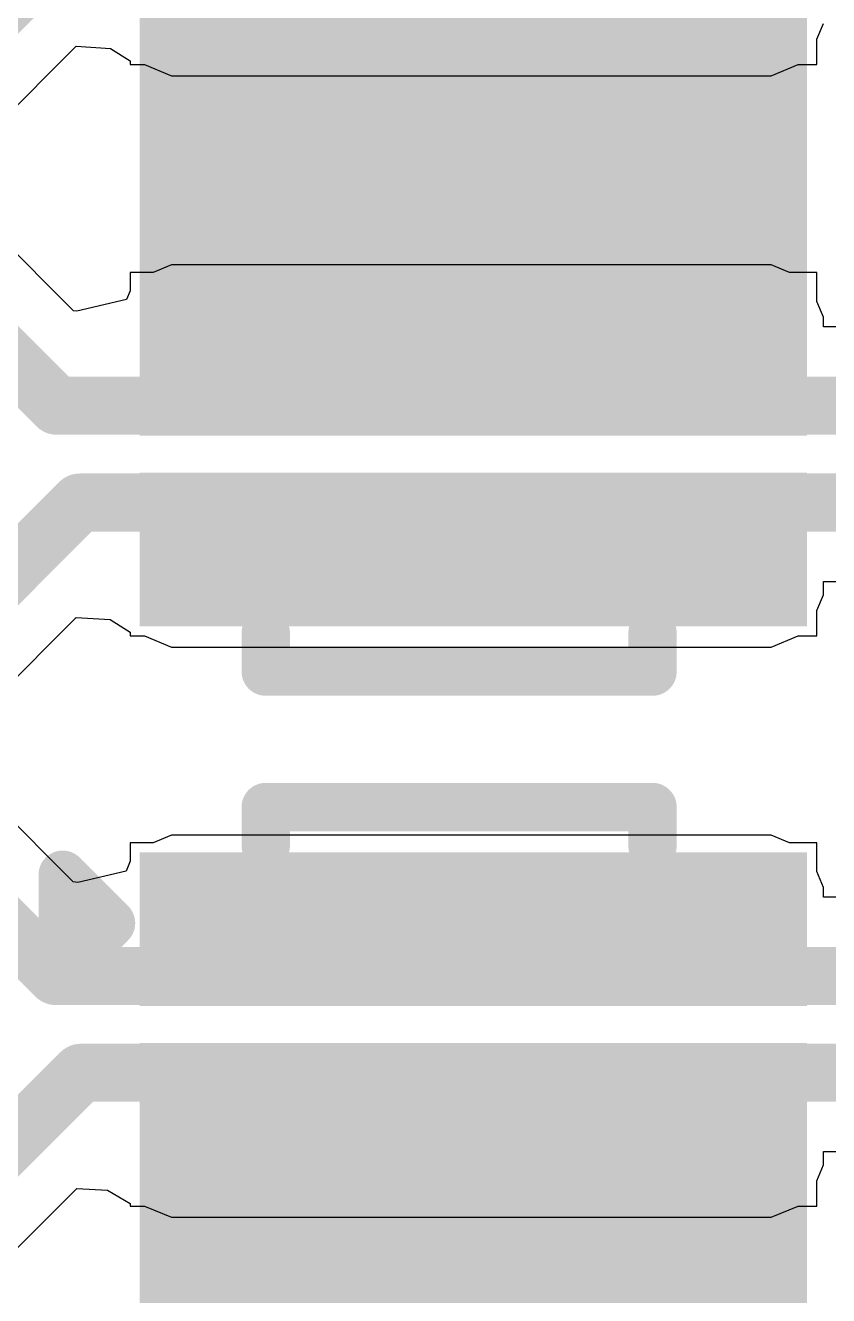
# Model space of a CAD drawing. Header units: inches. Extents: x -0.2 to 17.4, y -0.2 to 2.6.
# Drawn here: x 0.4709 to 0.554, y 0.2628 to 0.3941 of the extents above; entities that cross this region are included whole.
import ezdxf

# ---------------------------------------------------------------- set-up
doc = ezdxf.new("R2010")
doc.units = ezdxf.units.IN
doc.header["$MEASUREMENT"] = 0
for name, color, linetype in [('Top Layer', 1, 'Continuous'), ('Top Overlay', 2, 'Continuous'), ('Top Paste', 8, 'Continuous'), ('Top Solder', 216, 'Continuous')]:
    doc.layers.add(name, color=color, linetype=linetype)

# ---------------------------------------------------------------- blocks, each defined once
blk = doc.blocks.new('AZ1045_04F_7')
at = {"layer": 'Top Layer'}
for points in [[(-0.03051, 0.04331), (-0.00394, 0.04331), (-0.00394, 0.03543), (-0.03051, 0.03543)], [(0.00394, 0.04331), (0.03051, 0.04331), (0.03051, 0.03543), (0.00394, 0.03543)], [(-0.03051, 0.02362), (-0.00394, 0.02362), (-0.00394, 0.01575), (-0.03051, 0.01575)], [(0.00394, 0.02362), (0.03051, 0.02362), (0.03051, 0.01575), (0.00394, 0.01575)], [(-0.03051, 0.00787), (0.03051, 0.00787), (0.03051, -0.00787), (-0.03051, -0.00787)], [(-0.03051, -0.01575), (-0.00394, -0.01575), (-0.00394, -0.02362), (-0.03051, -0.02362)], [(0.00394, -0.01575), (0.03051, -0.01575), (0.03051, -0.02362), (0.00394, -0.02362)], [(-0.03051, -0.03543), (-0.00394, -0.03543), (-0.00394, -0.04331), (-0.03051, -0.04331)], [(0.00394, -0.03543), (0.03051, -0.03543), (0.03051, -0.04331), (0.00394, -0.04331)], [(0.00394, -0.03543), (0.03051, -0.03543), (0.03051, -0.04331), (0.00394, -0.04331)]]:
    blk.add_hatch(color=1, dxfattribs=at).paths.add_polyline_path(points)
at = {"layer": 'Top Paste'}
for points in [[(-0.03051, 0.04331), (-0.00394, 0.04331), (-0.00394, 0.03543), (-0.03051, 0.03543)], [(0.00394, 0.04331), (0.03051, 0.04331), (0.03051, 0.03543), (0.00394, 0.03543)], [(-0.03051, 0.02362), (-0.00394, 0.02362), (-0.00394, 0.01575), (-0.03051, 0.01575)], [(0.00394, 0.02362), (0.03051, 0.02362), (0.03051, 0.01575), (0.00394, 0.01575)], [(-0.03051, 0.00787), (0.03051, 0.00787), (0.03051, -0.00787), (-0.03051, -0.00787)], [(-0.03051, -0.01575), (-0.00394, -0.01575), (-0.00394, -0.02362), (-0.03051, -0.02362)], [(0.00394, -0.01575), (0.03051, -0.01575), (0.03051, -0.02362), (0.00394, -0.02362)], [(-0.03051, -0.03543), (-0.00394, -0.03543), (-0.00394, -0.04331), (-0.03051, -0.04331)], [(0.00394, -0.03543), (0.03051, -0.03543), (0.03051, -0.04331), (0.00394, -0.04331)], [(0.00394, -0.03543), (0.03051, -0.03543), (0.03051, -0.04331), (0.00394, -0.04331)]]:
    blk.add_hatch(color=8, dxfattribs=at).paths.add_polyline_path(points)
at = {"layer": 'Top Solder'}
for points in [[(-0.03451, 0.04731), (0.00006, 0.04731), (0.00006, 0.03143), (-0.03451, 0.03143)], [(-0.00006, 0.04731), (0.03451, 0.04731), (0.03451, 0.03143), (-0.00006, 0.03143)], [(-0.03451, 0.02762), (0.00006, 0.02762), (0.00006, 0.01175), (-0.03451, 0.01175)], [(-0.00006, 0.02762), (0.03451, 0.02762), (0.03451, 0.01175), (-0.00006, 0.01175)], [(-0.03451, 0.01187), (0.03451, 0.01187), (0.03451, -0.01187), (-0.03451, -0.01187)], [(-0.03451, -0.01175), (0.00006, -0.01175), (0.00006, -0.02762), (-0.03451, -0.02762)], [(-0.00006, -0.01175), (0.03451, -0.01175), (0.03451, -0.02762), (-0.00006, -0.02762)], [(-0.03451, -0.03143), (0.00006, -0.03143), (0.00006, -0.04731), (-0.03451, -0.04731)], [(-0.00006, -0.03143), (0.03451, -0.03143), (0.03451, -0.04731), (-0.00006, -0.04731)], [(-0.00006, -0.03143), (0.03451, -0.03143), (0.03451, -0.04731), (-0.00006, -0.04731)]]:
    blk.add_hatch(color=216, dxfattribs=at).paths.add_polyline_path(points)
at = {"layer": 'Top Overlay'}
for points in [[(-0.02148, 0.052, 0.005, 0.005, 0), (0.01852, 0.052, 0.005, 0.005, 0)], [(-0.02148, 0.048, 0.005, 0.005, 0), (-0.02148, 0.052, 0.005, 0.005, 0)], [(0.01852, 0.048, 0.005, 0.005, 0), (0.01852, 0.052, 0.005, 0.005, 0)], [(-0.04248, 0.035, 0.005, 0.005, 0), (-0.04248, 0.045, 0.005, 0.005, 0)], [(-0.04248, 0.045, 0.005, 0.005, 0), (-0.03748, 0.04, 0.005, 0.005, 0)], [(-0.04248, 0.035, 0.005, 0.005, 0), (-0.03748, 0.04, 0.005, 0.005, 0)], [(-0.02148, -0.052, 0.005, 0.005, 0), (-0.02148, -0.048, 0.005, 0.005, 0)], [(0.01852, -0.052, 0.005, 0.005, 0), (0.01852, -0.048, 0.005, 0.005, 0)], [(-0.02148, -0.052, 0.005, 0.005, 0), (0.01852, -0.052, 0.005, 0.005, 0)]]:
    blk.add_lwpolyline(points, format="xyseb", dxfattribs=at)
for points in [[(-0.02273, 0.052, 0.0025, 0.0025, 1), (-0.02023, 0.052, 0.0025, 0.0025, 1)], [(-0.02273, 0.052, 0.0025, 0.0025, 1), (-0.02023, 0.052, 0.0025, 0.0025, 1)], [(0.01727, 0.052, 0.0025, 0.0025, 1), (0.01977, 0.052, 0.0025, 0.0025, 1)], [(0.01727, 0.052, 0.0025, 0.0025, 1), (0.01977, 0.052, 0.0025, 0.0025, 1)], [(-0.02273, 0.048, 0.0025, 0.0025, 1), (-0.02023, 0.048, 0.0025, 0.0025, 1)], [(0.01727, 0.048, 0.0025, 0.0025, 1), (0.01977, 0.048, 0.0025, 0.0025, 1)], [(-0.04373, 0.045, 0.0025, 0.0025, 1), (-0.04123, 0.045, 0.0025, 0.0025, 1)], [(-0.04373, 0.045, 0.0025, 0.0025, 1), (-0.04123, 0.045, 0.0025, 0.0025, 1)], [(-0.03873, 0.04, 0.0025, 0.0025, 1), (-0.03623, 0.04, 0.0025, 0.0025, 1)], [(-0.03873, 0.04, 0.0025, 0.0025, 1), (-0.03623, 0.04, 0.0025, 0.0025, 1)], [(-0.04373, 0.035, 0.0025, 0.0025, 1), (-0.04123, 0.035, 0.0025, 0.0025, 1)], [(-0.04373, 0.035, 0.0025, 0.0025, 1), (-0.04123, 0.035, 0.0025, 0.0025, 1)], [(-0.02273, -0.048, 0.0025, 0.0025, 1), (-0.02023, -0.048, 0.0025, 0.0025, 1)], [(0.01727, -0.048, 0.0025, 0.0025, 1), (0.01977, -0.048, 0.0025, 0.0025, 1)], [(-0.02273, -0.052, 0.0025, 0.0025, 1), (-0.02023, -0.052, 0.0025, 0.0025, 1)], [(-0.02273, -0.052, 0.0025, 0.0025, 1), (-0.02023, -0.052, 0.0025, 0.0025, 1)], [(0.01727, -0.052, 0.0025, 0.0025, 1), (0.01977, -0.052, 0.0025, 0.0025, 1)], [(0.01727, -0.052, 0.0025, 0.0025, 1), (0.01977, -0.052, 0.0025, 0.0025, 1)]]:
    blk.add_lwpolyline(points, format="xyseb", close=True, dxfattribs=at)
blk = doc.blocks.new('AZ1045_04F_8')
at = {"layer": 'Top Layer'}
for points in [[(-0.03051, 0.04331), (-0.00394, 0.04331), (-0.00394, 0.03543), (-0.03051, 0.03543)], [(0.00394, 0.04331), (0.03051, 0.04331), (0.03051, 0.03543), (0.00394, 0.03543)], [(-0.03051, 0.02362), (-0.00394, 0.02362), (-0.00394, 0.01575), (-0.03051, 0.01575)], [(0.00394, 0.02362), (0.03051, 0.02362), (0.03051, 0.01575), (0.00394, 0.01575)], [(-0.03051, 0.00787), (0.03051, 0.00787), (0.03051, -0.00787), (-0.03051, -0.00787)], [(-0.03051, -0.01575), (-0.00394, -0.01575), (-0.00394, -0.02362), (-0.03051, -0.02362)], [(0.00394, -0.01575), (0.03051, -0.01575), (0.03051, -0.02362), (0.00394, -0.02362)], [(-0.03051, -0.03543), (-0.00394, -0.03543), (-0.00394, -0.04331), (-0.03051, -0.04331)], [(0.00394, -0.03543), (0.03051, -0.03543), (0.03051, -0.04331), (0.00394, -0.04331)], [(0.00394, -0.03543), (0.03051, -0.03543), (0.03051, -0.04331), (0.00394, -0.04331)]]:
    blk.add_hatch(color=1, dxfattribs=at).paths.add_polyline_path(points)
at = {"layer": 'Top Paste'}
for points in [[(-0.03051, 0.04331), (-0.00394, 0.04331), (-0.00394, 0.03543), (-0.03051, 0.03543)], [(0.00394, 0.04331), (0.03051, 0.04331), (0.03051, 0.03543), (0.00394, 0.03543)], [(-0.03051, 0.02362), (-0.00394, 0.02362), (-0.00394, 0.01575), (-0.03051, 0.01575)], [(0.00394, 0.02362), (0.03051, 0.02362), (0.03051, 0.01575), (0.00394, 0.01575)], [(-0.03051, 0.00787), (0.03051, 0.00787), (0.03051, -0.00787), (-0.03051, -0.00787)], [(-0.03051, -0.01575), (-0.00394, -0.01575), (-0.00394, -0.02362), (-0.03051, -0.02362)], [(0.00394, -0.01575), (0.03051, -0.01575), (0.03051, -0.02362), (0.00394, -0.02362)], [(-0.03051, -0.03543), (-0.00394, -0.03543), (-0.00394, -0.04331), (-0.03051, -0.04331)], [(0.00394, -0.03543), (0.03051, -0.03543), (0.03051, -0.04331), (0.00394, -0.04331)], [(0.00394, -0.03543), (0.03051, -0.03543), (0.03051, -0.04331), (0.00394, -0.04331)]]:
    blk.add_hatch(color=8, dxfattribs=at).paths.add_polyline_path(points)
at = {"layer": 'Top Solder'}
for points in [[(-0.03451, 0.04731), (0.00006, 0.04731), (0.00006, 0.03143), (-0.03451, 0.03143)], [(-0.00006, 0.04731), (0.03451, 0.04731), (0.03451, 0.03143), (-0.00006, 0.03143)], [(-0.03451, 0.02762), (0.00006, 0.02762), (0.00006, 0.01175), (-0.03451, 0.01175)], [(-0.00006, 0.02762), (0.03451, 0.02762), (0.03451, 0.01175), (-0.00006, 0.01175)], [(-0.03451, 0.01187), (0.03451, 0.01187), (0.03451, -0.01187), (-0.03451, -0.01187)], [(-0.03451, -0.01175), (0.00006, -0.01175), (0.00006, -0.02762), (-0.03451, -0.02762)], [(-0.00006, -0.01175), (0.03451, -0.01175), (0.03451, -0.02762), (-0.00006, -0.02762)], [(-0.03451, -0.03143), (0.00006, -0.03143), (0.00006, -0.04731), (-0.03451, -0.04731)], [(-0.00006, -0.03143), (0.03451, -0.03143), (0.03451, -0.04731), (-0.00006, -0.04731)], [(-0.00006, -0.03143), (0.03451, -0.03143), (0.03451, -0.04731), (-0.00006, -0.04731)]]:
    blk.add_hatch(color=216, dxfattribs=at).paths.add_polyline_path(points)
at = {"layer": 'Top Overlay'}
for points in [[(-0.02148, 0.048, 0.005, 0.005, 0), (-0.02148, 0.052, 0.005, 0.005, 0)], [(-0.02148, 0.052, 0.005, 0.005, 0), (0.01852, 0.052, 0.005, 0.005, 0)], [(0.01852, 0.048, 0.005, 0.005, 0), (0.01852, 0.052, 0.005, 0.005, 0)], [(-0.04248, 0.045, 0.005, 0.005, 0), (-0.03748, 0.04, 0.005, 0.005, 0)], [(-0.04248, 0.035, 0.005, 0.005, 0), (-0.04248, 0.045, 0.005, 0.005, 0)], [(-0.04248, 0.035, 0.005, 0.005, 0), (-0.03748, 0.04, 0.005, 0.005, 0)], [(-0.02148, -0.052, 0.005, 0.005, 0), (-0.02148, -0.048, 0.005, 0.005, 0)], [(0.01852, -0.052, 0.005, 0.005, 0), (0.01852, -0.048, 0.005, 0.005, 0)], [(-0.02148, -0.052, 0.005, 0.005, 0), (0.01852, -0.052, 0.005, 0.005, 0)]]:
    blk.add_lwpolyline(points, format="xyseb", dxfattribs=at)
for points in [[(-0.02273, 0.052, 0.0025, 0.0025, 1), (-0.02023, 0.052, 0.0025, 0.0025, 1)], [(-0.02273, 0.052, 0.0025, 0.0025, 1), (-0.02023, 0.052, 0.0025, 0.0025, 1)], [(0.01727, 0.052, 0.0025, 0.0025, 1), (0.01977, 0.052, 0.0025, 0.0025, 1)], [(0.01727, 0.052, 0.0025, 0.0025, 1), (0.01977, 0.052, 0.0025, 0.0025, 1)], [(-0.02273, 0.048, 0.0025, 0.0025, 1), (-0.02023, 0.048, 0.0025, 0.0025, 1)], [(0.01727, 0.048, 0.0025, 0.0025, 1), (0.01977, 0.048, 0.0025, 0.0025, 1)], [(-0.04373, 0.045, 0.0025, 0.0025, 1), (-0.04123, 0.045, 0.0025, 0.0025, 1)], [(-0.04373, 0.045, 0.0025, 0.0025, 1), (-0.04123, 0.045, 0.0025, 0.0025, 1)], [(-0.03873, 0.04, 0.0025, 0.0025, 1), (-0.03623, 0.04, 0.0025, 0.0025, 1)], [(-0.03873, 0.04, 0.0025, 0.0025, 1), (-0.03623, 0.04, 0.0025, 0.0025, 1)], [(-0.04373, 0.035, 0.0025, 0.0025, 1), (-0.04123, 0.035, 0.0025, 0.0025, 1)], [(-0.04373, 0.035, 0.0025, 0.0025, 1), (-0.04123, 0.035, 0.0025, 0.0025, 1)], [(-0.02273, -0.048, 0.0025, 0.0025, 1), (-0.02023, -0.048, 0.0025, 0.0025, 1)], [(0.01727, -0.048, 0.0025, 0.0025, 1), (0.01977, -0.048, 0.0025, 0.0025, 1)], [(-0.02273, -0.052, 0.0025, 0.0025, 1), (-0.02023, -0.052, 0.0025, 0.0025, 1)], [(-0.02273, -0.052, 0.0025, 0.0025, 1), (-0.02023, -0.052, 0.0025, 0.0025, 1)], [(0.01727, -0.052, 0.0025, 0.0025, 1), (0.01977, -0.052, 0.0025, 0.0025, 1)], [(0.01727, -0.052, 0.0025, 0.0025, 1), (0.01977, -0.052, 0.0025, 0.0025, 1)]]:
    blk.add_lwpolyline(points, format="xyseb", close=True, dxfattribs=at)

msp = doc.modelspace()

# ---------------------------------------------------------------- hatches: boundary and pattern name
at = {"layer": 'Top Layer'}
for points in [[(0.486, 0.35494), (0.548, 0.35494), (0.548, 0.36394), (0.486, 0.36394)], [(0.486, 0.33526), (0.548, 0.33526), (0.548, 0.34426), (0.486, 0.34426)], [(0.486, 0.296), (0.548, 0.296), (0.548, 0.305), (0.486, 0.305)], [(0.486, 0.27631), (0.548, 0.27631), (0.548, 0.28531), (0.486, 0.28531)]]:
    msp.add_hatch(color=1, dxfattribs=at).paths.add_polyline_path(points)

# ---------------------------------------------------------------- linework, layer by layer
for p, q in [((0.55274, 0.39268), (0.55341, 0.39432)), ((0.55274, 0.39006), (0.55274, 0.39268)), ((0.46674, 0.38256), (0.47615, 0.39197)), ((0.47615, 0.39197), (0.47969, 0.39173)), ((0.47969, 0.39173), (0.48171, 0.39046)), ((0.48171, 0.39046), (0.48171, 0.39006)), ((0.48171, 0.39006), (0.4832, 0.39006)), ((0.4832, 0.39006), (0.486, 0.3889)), ((0.548, 0.3889), (0.5508, 0.39006)), ((0.5508, 0.39006), (0.55274, 0.39006)), ((0.486, 0.3889), (0.548, 0.3889)), ((0.47586, 0.3646), (0.46674, 0.37373)), ((0.486, 0.36936), (0.48409, 0.36857)), ((0.548, 0.36936), (0.486, 0.36936)), ((0.54991, 0.36857), (0.548, 0.36936)), ((0.48409, 0.36857), (0.48171, 0.36857)), ((0.48171, 0.36857), (0.48171, 0.36666)), ((0.55274, 0.36857), (0.54991, 0.36857)), ((0.55274, 0.36558), (0.55274, 0.36857)), ((0.48171, 0.36666), (0.48135, 0.36578)), ((0.48135, 0.36578), (0.47621, 0.36456)), ((0.55341, 0.36394), (0.55274, 0.36558)), ((0.47621, 0.36456), (0.47586, 0.3646)), ((0.55341, 0.36294), (0.55341, 0.36394)), ((0.68016, 0.36294), (0.55341, 0.36294)), ((0.55341, 0.33526), (0.55341, 0.33663)), ((0.55341, 0.33663), (0.57178, 0.33663)), ((0.55274, 0.33363), (0.55341, 0.33526)), ((0.55274, 0.33101), (0.55274, 0.33363)), ((0.46674, 0.32349), (0.47615, 0.3329)), ((0.47615, 0.3329), (0.47966, 0.33268)), ((0.47966, 0.33268), (0.48171, 0.33139)), ((0.48171, 0.33139), (0.48171, 0.33101)), ((0.48171, 0.33101), (0.4832, 0.33101)), ((0.4832, 0.33101), (0.486, 0.32985)), ((0.548, 0.32985), (0.5508, 0.33101)), ((0.5508, 0.33101), (0.55274, 0.33101)), ((0.486, 0.32985), (0.548, 0.32985)), ((0.47583, 0.30558), (0.46674, 0.31467)), ((0.486, 0.31041), (0.48409, 0.30962)), ((0.548, 0.31041), (0.486, 0.31041)), ((0.54991, 0.30962), (0.548, 0.31041)), ((0.48409, 0.30962), (0.48171, 0.30962)), ((0.48171, 0.30962), (0.48171, 0.30772)), ((0.55274, 0.30962), (0.54991, 0.30962)), ((0.55274, 0.30663), (0.55274, 0.30962)), ((0.48171, 0.30772), (0.48129, 0.30669)), ((0.48129, 0.30669), (0.47632, 0.30552)), ((0.55341, 0.305), (0.55274, 0.30663)), ((0.47632, 0.30552), (0.47583, 0.30558)), ((0.55341, 0.304), (0.55341, 0.305)), ((0.59916, 0.304), (0.55341, 0.304)), ((0.55341, 0.27631), (0.55341, 0.27769)), ((0.55341, 0.27769), (0.59916, 0.27769)), ((0.55274, 0.27468), (0.55341, 0.27631)), ((0.55274, 0.27206), (0.55274, 0.27468)), ((0.46674, 0.26443), (0.47619, 0.27388)), ((0.47619, 0.27388), (0.47939, 0.27372)), ((0.47939, 0.27372), (0.48171, 0.27233)), ((0.48171, 0.27233), (0.48171, 0.27206)), ((0.48171, 0.27206), (0.4832, 0.27206)), ((0.4832, 0.27206), (0.486, 0.2709)), ((0.548, 0.2709), (0.5508, 0.27206)), ((0.5508, 0.27206), (0.55274, 0.27206)), ((0.486, 0.2709), (0.548, 0.2709))]:
    msp.add_line(p, q, dxfattribs=at)
for points in [[(0.46097, 0.38832, 0.006, 0.006, 0), (0.47649, 0.40384, 0.006, 0.006, 0)], [(0.46097, 0.36796, 0.006, 0.006, 0), (0.47414, 0.35479, 0.006, 0.006, 0)], [(0.48971, 0.35869, 0.006, 0.006, 0), (0.49065, 0.35963, 0.006, 0.006, 0)], [(0.49065, 0.35963, 0.006, 0.006, 0), (0.5, 0.35963, 0.006, 0.006, 0)], [(0.53445, 0.35963, 0.006, 0.006, 0), (0.5438, 0.35963, 0.006, 0.006, 0)], [(0.5438, 0.35963, 0.006, 0.006, 0), (0.54474, 0.35869, 0.006, 0.006, 0)], [(0.4862, 0.35479, 0.006, 0.006, 0), (0.48971, 0.3583, 0.006, 0.006, 0)], [(0.48971, 0.3583, 0.006, 0.006, 0), (0.48971, 0.35869, 0.006, 0.006, 0)], [(0.54474, 0.3583, 0.006, 0.006, 0), (0.54474, 0.35869, 0.006, 0.006, 0)], [(0.54474, 0.3583, 0.006, 0.006, 0), (0.54825, 0.35479, 0.006, 0.006, 0)], [(0.47414, 0.35479, 0.006, 0.006, 0), (0.4862, 0.35479, 0.006, 0.006, 0)], [(0.54825, 0.35479, 0.006, 0.006, 0), (0.68502, 0.35479, 0.006, 0.006, 0)], [(0.46097, 0.32925, 0.006, 0.006, 0), (0.4765, 0.34479, 0.006, 0.006, 0)], [(0.4765, 0.34479, 0.006, 0.006, 0), (0.4862, 0.34479, 0.006, 0.006, 0)], [(0.4862, 0.34479, 0.006, 0.006, 0), (0.48971, 0.34127, 0.006, 0.006, 0)], [(0.54474, 0.34127, 0.006, 0.006, 0), (0.54817, 0.34471, 0.006, 0.006, 0)], [(0.54817, 0.34471, 0.006, 0.006, 0), (0.54825, 0.34479, 0.006, 0.006, 0)], [(0.54825, 0.34479, 0.006, 0.006, 0), (0.57717, 0.34479, 0.006, 0.006, 0)], [(0.48971, 0.34088, 0.006, 0.006, 0), (0.48971, 0.34127, 0.006, 0.006, 0)], [(0.54474, 0.34088, 0.006, 0.006, 0), (0.54474, 0.34127, 0.006, 0.006, 0)], [(0.48971, 0.34088, 0.006, 0.006, 0), (0.49065, 0.33994, 0.006, 0.006, 0)], [(0.49065, 0.33994, 0.006, 0.006, 0), (0.5, 0.33994, 0.006, 0.006, 0)], [(0.53445, 0.33994, 0.006, 0.006, 0), (0.5438, 0.33994, 0.006, 0.006, 0)], [(0.5438, 0.33994, 0.006, 0.006, 0), (0.54474, 0.34088, 0.006, 0.006, 0)], [(0.46097, 0.3089, 0.006, 0.006, 0), (0.47403, 0.29584, 0.006, 0.006, 0)], [(0.48971, 0.29975, 0.006, 0.006, 0), (0.49065, 0.30068, 0.006, 0.006, 0)], [(0.49065, 0.30068, 0.006, 0.006, 0), (0.5, 0.30068, 0.006, 0.006, 0)], [(0.53445, 0.30068, 0.006, 0.006, 0), (0.5438, 0.30068, 0.006, 0.006, 0)], [(0.5438, 0.30068, 0.006, 0.006, 0), (0.54474, 0.29975, 0.006, 0.006, 0)], [(0.4862, 0.29584, 0.006, 0.006, 0), (0.48971, 0.29936, 0.006, 0.006, 0)], [(0.48971, 0.29936, 0.006, 0.006, 0), (0.48971, 0.29975, 0.006, 0.006, 0)], [(0.54474, 0.29936, 0.006, 0.006, 0), (0.54474, 0.29975, 0.006, 0.006, 0)], [(0.54474, 0.29936, 0.006, 0.006, 0), (0.54825, 0.29584, 0.006, 0.006, 0)], [(0.47403, 0.29584, 0.006, 0.006, 0), (0.4862, 0.29584, 0.006, 0.006, 0)], [(0.54825, 0.29584, 0.006, 0.006, 0), (0.60559, 0.29584, 0.006, 0.006, 0)], [(0.46097, 0.27019, 0.006, 0.006, 0), (0.47662, 0.28584, 0.006, 0.006, 0)], [(0.47662, 0.28584, 0.006, 0.006, 0), (0.4862, 0.28584, 0.006, 0.006, 0)], [(0.4862, 0.28584, 0.006, 0.006, 0), (0.48971, 0.28233, 0.006, 0.006, 0)], [(0.54474, 0.28233, 0.006, 0.006, 0), (0.54825, 0.28584, 0.006, 0.006, 0)], [(0.54825, 0.28584, 0.006, 0.006, 0), (0.60559, 0.28584, 0.006, 0.006, 0)], [(0.48971, 0.28194, 0.006, 0.006, 0), (0.48971, 0.28233, 0.006, 0.006, 0)], [(0.48971, 0.28194, 0.006, 0.006, 0), (0.49065, 0.281, 0.006, 0.006, 0)], [(0.5438, 0.281, 0.006, 0.006, 0), (0.54474, 0.28194, 0.006, 0.006, 0)], [(0.54474, 0.28194, 0.006, 0.006, 0), (0.54474, 0.28233, 0.006, 0.006, 0)], [(0.49065, 0.281, 0.006, 0.006, 0), (0.5, 0.281, 0.006, 0.006, 0)], [(0.53445, 0.281, 0.006, 0.006, 0), (0.5438, 0.281, 0.006, 0.006, 0)]]:
    msp.add_lwpolyline(points, format="xyseb", dxfattribs=at)
for points in [[(0.48915, 0.35963, 0.003, 0.003, 1), (0.49215, 0.35963, 0.003, 0.003, 1)], [(0.48915, 0.35963, 0.003, 0.003, 1), (0.49215, 0.35963, 0.003, 0.003, 1)], [(0.4985, 0.35963, 0.003, 0.003, 1), (0.5015, 0.35963, 0.003, 0.003, 1)], [(0.53295, 0.35963, 0.003, 0.003, 1), (0.53595, 0.35963, 0.003, 0.003, 1)], [(0.5423, 0.35963, 0.003, 0.003, 1), (0.5453, 0.35963, 0.003, 0.003, 1)], [(0.5423, 0.35963, 0.003, 0.003, 1), (0.5453, 0.35963, 0.003, 0.003, 1)], [(0.48821, 0.35869, 0.003, 0.003, 1), (0.49121, 0.35869, 0.003, 0.003, 1)], [(0.48821, 0.35869, 0.003, 0.003, 1), (0.49121, 0.35869, 0.003, 0.003, 1)], [(0.48821, 0.3583, 0.003, 0.003, 1), (0.49121, 0.3583, 0.003, 0.003, 1)], [(0.48821, 0.3583, 0.003, 0.003, 1), (0.49121, 0.3583, 0.003, 0.003, 1)], [(0.54324, 0.35869, 0.003, 0.003, 1), (0.54624, 0.35869, 0.003, 0.003, 1)], [(0.54324, 0.35869, 0.003, 0.003, 1), (0.54624, 0.35869, 0.003, 0.003, 1)], [(0.54324, 0.3583, 0.003, 0.003, 1), (0.54624, 0.3583, 0.003, 0.003, 1)], [(0.54324, 0.3583, 0.003, 0.003, 1), (0.54624, 0.3583, 0.003, 0.003, 1)], [(0.47264, 0.35479, 0.003, 0.003, 1), (0.47564, 0.35479, 0.003, 0.003, 1)], [(0.47264, 0.35479, 0.003, 0.003, 1), (0.47564, 0.35479, 0.003, 0.003, 1)], [(0.4847, 0.35479, 0.003, 0.003, 1), (0.4877, 0.35479, 0.003, 0.003, 1)], [(0.4847, 0.35479, 0.003, 0.003, 1), (0.4877, 0.35479, 0.003, 0.003, 1)], [(0.54675, 0.35479, 0.003, 0.003, 1), (0.54975, 0.35479, 0.003, 0.003, 1)], [(0.54675, 0.35479, 0.003, 0.003, 1), (0.54975, 0.35479, 0.003, 0.003, 1)], [(0.475, 0.34479, 0.003, 0.003, 1), (0.478, 0.34479, 0.003, 0.003, 1)], [(0.475, 0.34479, 0.003, 0.003, 1), (0.478, 0.34479, 0.003, 0.003, 1)], [(0.4847, 0.34479, 0.003, 0.003, 1), (0.4877, 0.34479, 0.003, 0.003, 1)], [(0.4847, 0.34479, 0.003, 0.003, 1), (0.4877, 0.34479, 0.003, 0.003, 1)], [(0.54667, 0.34471, 0.003, 0.003, 1), (0.54967, 0.34471, 0.003, 0.003, 1)], [(0.54667, 0.34471, 0.003, 0.003, 1), (0.54967, 0.34471, 0.003, 0.003, 1)], [(0.54675, 0.34479, 0.003, 0.003, 1), (0.54975, 0.34479, 0.003, 0.003, 1)], [(0.54675, 0.34479, 0.003, 0.003, 1), (0.54975, 0.34479, 0.003, 0.003, 1)], [(0.48821, 0.34127, 0.003, 0.003, 1), (0.49121, 0.34127, 0.003, 0.003, 1)], [(0.48821, 0.34127, 0.003, 0.003, 1), (0.49121, 0.34127, 0.003, 0.003, 1)], [(0.54324, 0.34127, 0.003, 0.003, 1), (0.54624, 0.34127, 0.003, 0.003, 1)], [(0.54324, 0.34127, 0.003, 0.003, 1), (0.54624, 0.34127, 0.003, 0.003, 1)], [(0.48821, 0.34088, 0.003, 0.003, 1), (0.49121, 0.34088, 0.003, 0.003, 1)], [(0.48821, 0.34088, 0.003, 0.003, 1), (0.49121, 0.34088, 0.003, 0.003, 1)], [(0.48915, 0.33994, 0.003, 0.003, 1), (0.49215, 0.33994, 0.003, 0.003, 1)], [(0.48915, 0.33994, 0.003, 0.003, 1), (0.49215, 0.33994, 0.003, 0.003, 1)], [(0.4985, 0.33994, 0.003, 0.003, 1), (0.5015, 0.33994, 0.003, 0.003, 1)], [(0.53295, 0.33994, 0.003, 0.003, 1), (0.53595, 0.33994, 0.003, 0.003, 1)], [(0.5423, 0.33994, 0.003, 0.003, 1), (0.5453, 0.33994, 0.003, 0.003, 1)], [(0.5423, 0.33994, 0.003, 0.003, 1), (0.5453, 0.33994, 0.003, 0.003, 1)], [(0.54324, 0.34088, 0.003, 0.003, 1), (0.54624, 0.34088, 0.003, 0.003, 1)], [(0.54324, 0.34088, 0.003, 0.003, 1), (0.54624, 0.34088, 0.003, 0.003, 1)], [(0.48915, 0.30068, 0.003, 0.003, 1), (0.49215, 0.30068, 0.003, 0.003, 1)], [(0.48915, 0.30068, 0.003, 0.003, 1), (0.49215, 0.30068, 0.003, 0.003, 1)], [(0.4985, 0.30068, 0.003, 0.003, 1), (0.5015, 0.30068, 0.003, 0.003, 1)], [(0.53295, 0.30068, 0.003, 0.003, 1), (0.53595, 0.30068, 0.003, 0.003, 1)], [(0.5423, 0.30068, 0.003, 0.003, 1), (0.5453, 0.30068, 0.003, 0.003, 1)], [(0.5423, 0.30068, 0.003, 0.003, 1), (0.5453, 0.30068, 0.003, 0.003, 1)], [(0.48821, 0.29975, 0.003, 0.003, 1), (0.49121, 0.29975, 0.003, 0.003, 1)], [(0.48821, 0.29975, 0.003, 0.003, 1), (0.49121, 0.29975, 0.003, 0.003, 1)], [(0.48821, 0.29936, 0.003, 0.003, 1), (0.49121, 0.29936, 0.003, 0.003, 1)], [(0.48821, 0.29936, 0.003, 0.003, 1), (0.49121, 0.29936, 0.003, 0.003, 1)], [(0.54324, 0.29975, 0.003, 0.003, 1), (0.54624, 0.29975, 0.003, 0.003, 1)], [(0.54324, 0.29975, 0.003, 0.003, 1), (0.54624, 0.29975, 0.003, 0.003, 1)], [(0.54324, 0.29936, 0.003, 0.003, 1), (0.54624, 0.29936, 0.003, 0.003, 1)], [(0.54324, 0.29936, 0.003, 0.003, 1), (0.54624, 0.29936, 0.003, 0.003, 1)], [(0.47253, 0.29584, 0.003, 0.003, 1), (0.47553, 0.29584, 0.003, 0.003, 1)], [(0.47253, 0.29584, 0.003, 0.003, 1), (0.47553, 0.29584, 0.003, 0.003, 1)], [(0.4847, 0.29584, 0.003, 0.003, 1), (0.4877, 0.29584, 0.003, 0.003, 1)], [(0.4847, 0.29584, 0.003, 0.003, 1), (0.4877, 0.29584, 0.003, 0.003, 1)], [(0.54675, 0.29584, 0.003, 0.003, 1), (0.54975, 0.29584, 0.003, 0.003, 1)], [(0.54675, 0.29584, 0.003, 0.003, 1), (0.54975, 0.29584, 0.003, 0.003, 1)], [(0.47512, 0.28584, 0.003, 0.003, 1), (0.47812, 0.28584, 0.003, 0.003, 1)], [(0.47512, 0.28584, 0.003, 0.003, 1), (0.47812, 0.28584, 0.003, 0.003, 1)], [(0.4847, 0.28584, 0.003, 0.003, 1), (0.4877, 0.28584, 0.003, 0.003, 1)], [(0.4847, 0.28584, 0.003, 0.003, 1), (0.4877, 0.28584, 0.003, 0.003, 1)], [(0.54675, 0.28584, 0.003, 0.003, 1), (0.54975, 0.28584, 0.003, 0.003, 1)], [(0.54675, 0.28584, 0.003, 0.003, 1), (0.54975, 0.28584, 0.003, 0.003, 1)], [(0.48821, 0.28233, 0.003, 0.003, 1), (0.49121, 0.28233, 0.003, 0.003, 1)], [(0.48821, 0.28233, 0.003, 0.003, 1), (0.49121, 0.28233, 0.003, 0.003, 1)], [(0.48821, 0.28194, 0.003, 0.003, 1), (0.49121, 0.28194, 0.003, 0.003, 1)], [(0.48821, 0.28194, 0.003, 0.003, 1), (0.49121, 0.28194, 0.003, 0.003, 1)], [(0.54324, 0.28233, 0.003, 0.003, 1), (0.54624, 0.28233, 0.003, 0.003, 1)], [(0.54324, 0.28233, 0.003, 0.003, 1), (0.54624, 0.28233, 0.003, 0.003, 1)], [(0.54324, 0.28194, 0.003, 0.003, 1), (0.54624, 0.28194, 0.003, 0.003, 1)], [(0.54324, 0.28194, 0.003, 0.003, 1), (0.54624, 0.28194, 0.003, 0.003, 1)], [(0.48915, 0.281, 0.003, 0.003, 1), (0.49215, 0.281, 0.003, 0.003, 1)], [(0.48915, 0.281, 0.003, 0.003, 1), (0.49215, 0.281, 0.003, 0.003, 1)], [(0.4985, 0.281, 0.003, 0.003, 1), (0.5015, 0.281, 0.003, 0.003, 1)], [(0.53295, 0.281, 0.003, 0.003, 1), (0.53595, 0.281, 0.003, 0.003, 1)], [(0.5423, 0.281, 0.003, 0.003, 1), (0.5453, 0.281, 0.003, 0.003, 1)], [(0.5423, 0.281, 0.003, 0.003, 1), (0.5453, 0.281, 0.003, 0.003, 1)]]:
    msp.add_lwpolyline(points, format="xyseb", close=True, dxfattribs=at)

# ---------------------------------------------------------------- block references
for name, p in [('AZ1045_04F_7', (0.51722, 0.37931)), ('AZ1045_04F_8', (0.51722, 0.26131))]:
    msp.add_blockref(name, p)

doc.saveas('drawing.dxf')
